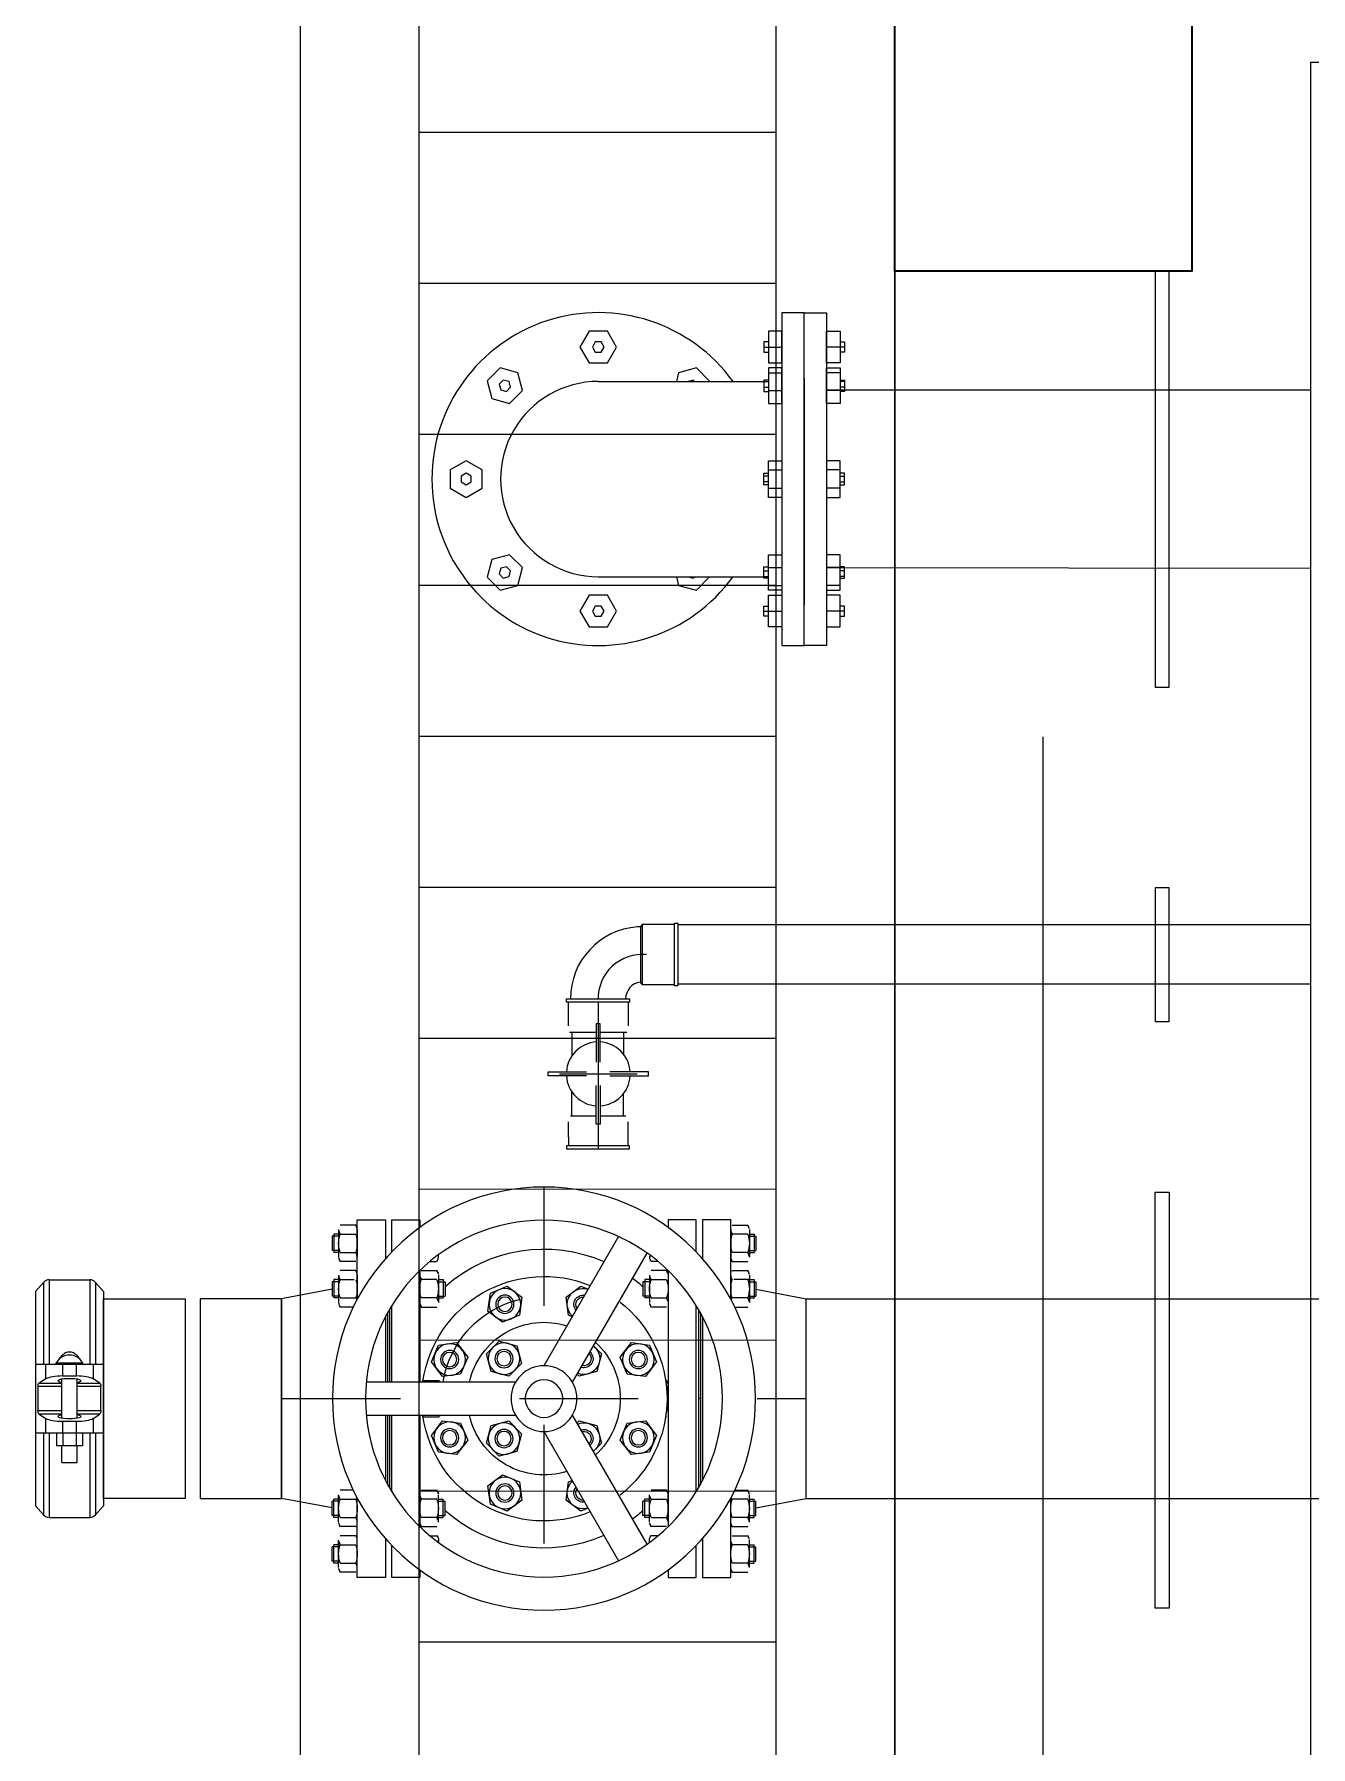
# Model space of a CAD drawing. Extents: x 226317 to 226469, y 8188101 to 8188260.
# Drawn here: x 226395.003 to 226396.077, y 8188234.968 to 8188236.409 of the extents above; entities that cross this region are included whole.
import ezdxf

# ---------------------------------------------------------------- set-up
doc = ezdxf.new("R2010")
doc.units = 0
doc.header["$LTSCALE"] = 15
for name, pattern in [('CENTER', [2, 1.25, -0.25, 0.25, -0.25]), ('HIDDEN', [0.375, 0.25, -0.125]), ('HIDDEN2', [0.1875, 0.125, -0.0625]), ('PHANTOM', [2.5, 1.25, -0.25, 0.25, -0.25, 0.25, -0.25]), ('PHANTOM2', [1.25, 0.625, -0.125, 0.125, -0.125, 0.125, -0.125])]:
    doc.linetypes.add(name, pattern=pattern)
doc.layers.get('0').update_dxf_attribs({"color": 250})
for name, color, linetype in [('00-GTI-Acoples', 250, 'Continuous'), ('A-EJES', 250, 'PHANTOM'), ('A-PROYECCIONES', 250, 'HIDDEN2'), ('A-SANITARIOS', 250, 'Continuous'), ('DESAGUE', 250, 'Continuous')]:
    doc.layers.add(name, color=color, linetype=linetype)
doc.layers.add('A-ESTRUCTURA-PLACAS', color=252, linetype='Continuous', lineweight=35)
doc.layers.add('A-MUROS', color=252, linetype='Continuous', lineweight=30)

# ---------------------------------------------------------------- blocks, each defined once
blk = doc.blocks.new('EJES 1P')
at = {"layer": 'A-EJES', "linetype": 'PHANTOM2'}
blk.add_lwpolyline([(48.7843, -18.1511), (48.7843, -12.2918)], dxfattribs=at)
blk = doc.blocks.new('GATE VALVE 6 PLANTA')
at = {"layer": 'A-SANITARIOS', "linetype": 'CENTER'}
for p, q in [((0, -178), (0, 178)), ((-220.7, 0), (220.7, 0))]:
    blk.add_line(p, q, dxfattribs=at)
at = {"layer": 'A-SANITARIOS'}
for p, q in [((-158.4, 146), (-171.5, 146)), ((-133.4, 150.4), (-157.1, 150.4)), ((-157.1, 150.4), (-157.1, 83.7)), ((-133.4, 117.8), (-133.4, 150.4)), ((133.4, 117.8), (133.4, 150.4)), ((133.4, 150.4), (157.1, 150.4)), ((157.1, 150.4), (157.1, 83.7)), ((158.4, 146), (171.5, 146)), ((-172.8, 136.7), (-178.3, 136.7)), ((-178.3, 136.7), (-178.3, 124.6)), ((-172.8, 138.3), (-176.7, 138.3)), ((-176.7, 138.3), (-176.7, 123)), ((-172.8, 142.2), (-172.8, 119.1)), ((-171.5, 138.3), (-158.4, 138.3)), ((-157.1, 142.2), (-157.1, 119.1)), ((157.1, 142.2), (157.1, 119.1)), ((171.5, 138.3), (158.4, 138.3)), ((172.8, 142.2), (172.8, 119.1)), ((172.8, 138.3), (176.7, 138.3)), ((172.8, 136.7), (178.3, 136.7)), ((176.7, 138.3), (176.7, 123)), ((178.3, 136.7), (178.3, 124.6)), ((-172.8, 124.6), (-178.3, 124.6)), ((-172.8, 123), (-176.7, 123)), ((-171.5, 123), (-158.4, 123)), ((-158.4, 115.3), (-171.5, 115.3)), ((-96.2, 115.3), (-90.1, 115.3)), ((-88.8, 121.1), (-88.8, 119.1)), ((88.8, 121.1), (88.8, 119.1)), ((96.2, 115.3), (90.1, 115.3)), ((171.5, 123), (158.4, 123)), ((158.4, 115.3), (171.5, 115.3)), ((172.8, 124.6), (178.3, 124.6)), ((172.8, 123), (176.7, 123)), ((-172.8, 103.9), (-172.8, 80.9)), ((-158.4, 107.7), (-171.5, 107.7)), ((-157.1, 103.9), (-157.1, 83.7)), ((-104.5, 103.9), (-104.5, 80.9)), ((-103.2, 107.7), (-90.1, 107.7)), ((-88.8, 103.9), (-88.8, 80.9)), ((88.8, 103.9), (88.8, 80.9)), ((103.2, 107.7), (90.1, 107.7)), ((104.5, 103.9), (104.5, 80.9)), ((157.1, 103.9), (157.1, 83.7)), ((158.4, 107.7), (171.5, 107.7)), ((172.8, 103.9), (172.8, 80.9)), ((-178.3, 92), (-220.7, 84)), ((-172.8, 98.4), (-178.3, 98.4)), ((-178.3, 98.4), (-178.3, 86.3)), ((-172.8, 100.1), (-176.7, 100.1)), ((-176.7, 100.1), (-176.7, 84.7)), ((-171.5, 100.1), (-158.4, 100.1)), ((-90.1, 100.1), (-103.2, 100.1)), ((-88.8, 100.1), (-84.9, 100.1)), ((-88.8, 98.4), (-83.2, 98.4)), ((-84.9, 100.1), (-84.9, 84.7)), ((-83.2, 98.4), (-83.2, 86.3)), ((88.8, 98.4), (83.2, 98.4)), ((83.2, 98.4), (83.2, 86.3)), ((88.8, 100.1), (84.9, 100.1)), ((84.9, 100.1), (84.9, 84.7)), ((90.1, 100.1), (103.2, 100.1)), ((171.5, 100.1), (158.4, 100.1)), ((172.8, 100.1), (176.7, 100.1)), ((172.8, 98.4), (178.3, 98.4)), ((176.7, 100.1), (176.7, 84.7)), ((178.3, 98.4), (178.3, 86.3)), ((178.3, 92), (220.7, 84)), ((-220.7, 84), (-220.7, -84)), ((-172.8, 86.3), (-178.3, 86.3)), ((-172.8, 84.7), (-176.7, 84.7)), ((-171.5, 84.7), (-158.4, 84.7)), ((-160.7, 77), (-171.5, 77)), ((-90.1, 84.7), (-103.2, 84.7)), ((-103.2, 77), (-90.1, 77)), ((-88.8, 86.3), (-83.2, 86.3)), ((-88.8, 84.7), (-84.9, 84.7)), ((88.8, 86.3), (83.2, 86.3)), ((88.8, 84.7), (84.9, 84.7)), ((90.1, 84.7), (103.2, 84.7)), ((103.2, 77), (90.1, 77)), ((171.5, 84.7), (158.4, 84.7)), ((160.5, 77), (171.5, 77)), ((172.8, 86.3), (178.3, 86.3)), ((172.8, 84.7), (176.7, 84.7)), ((220.7, 84), (220.7, -84)), ((-133.4, 13.9), (-133.4, 68.9)), ((133.4, -68.9), (133.4, 68.9)), ((-101.4, 15.3), (-88.3, 15.3)), ((103.2, 15.3), (102.4, 15.3)), ((104.5, 11.5), (104.5, -11.5)), ((-133.4, -68.9), (-133.4, -13.9)), ((-101.4, -15.3), (-88.3, -15.3)), ((103.2, -15.3), (102.4, -15.3)), ((-178.3, -92), (-220.7, -84)), ((-172.8, -86.3), (-178.3, -86.3)), ((-178.3, -98.4), (-178.3, -86.3)), ((-172.8, -84.7), (-176.7, -84.7)), ((-176.7, -100.1), (-176.7, -84.7)), ((-172.8, -103.9), (-172.8, -80.9)), ((-160.5, -77), (-171.5, -77)), ((-171.5, -84.7), (-158.4, -84.7)), ((-157.1, -83.7), (-157.1, -150.4)), ((-157.1, -103.9), (-157.1, -83.7)), ((-104.5, -103.9), (-104.5, -80.9)), ((-103.2, -77), (-90.1, -77)), ((-90.1, -84.7), (-103.2, -84.7)), ((-88.8, -103.9), (-88.8, -80.9)), ((-88.8, -84.7), (-84.9, -84.7)), ((-88.8, -86.3), (-83.2, -86.3)), ((-84.9, -100.1), (-84.9, -84.7)), ((-83.2, -98.4), (-83.2, -86.3)), ((88.8, -86.3), (83.2, -86.3)), ((83.2, -98.4), (83.2, -86.3)), ((88.8, -84.7), (84.9, -84.7)), ((84.9, -100.1), (84.9, -84.7)), ((88.8, -103.9), (88.8, -80.9)), ((103.2, -77), (90.1, -77)), ((90.1, -84.7), (103.2, -84.7)), ((104.5, -103.9), (104.5, -80.9)), ((157.1, -83.7), (157.1, -150.4)), ((157.1, -103.9), (157.1, -83.7)), ((171.5, -84.7), (158.4, -84.7)), ((160.5, -77), (171.5, -77)), ((172.8, -103.9), (172.8, -80.9)), ((172.8, -84.7), (176.7, -84.7)), ((172.8, -86.3), (178.3, -86.3)), ((176.7, -100.1), (176.7, -84.7)), ((178.3, -92), (220.7, -84)), ((178.3, -98.4), (178.3, -86.3)), ((-172.8, -98.4), (-178.3, -98.4)), ((-172.8, -100.1), (-176.7, -100.1)), ((-172.7, -100.1), (-159.6, -100.1)), ((-90.1, -100.1), (-103.2, -100.1)), ((-88.8, -98.4), (-83.2, -98.4)), ((-88.8, -100.1), (-84.9, -100.1)), ((88.8, -98.4), (83.2, -98.4)), ((88.8, -100.1), (84.9, -100.1)), ((90.1, -100.1), (103.2, -100.1)), ((172.7, -100.1), (159.6, -100.1)), ((172.8, -98.4), (178.3, -98.4)), ((172.8, -100.1), (176.7, -100.1)), ((-158.4, -107.7), (-171.5, -107.7)), ((-157.1, -107.9), (-158.3, -107.6)), ((-103.2, -107.7), (-90.1, -107.7)), ((103.2, -107.7), (90.1, -107.7)), ((157.1, -107.9), (158.3, -107.6)), ((158.4, -107.7), (171.5, -107.7)), ((-172.8, -124.6), (-178.3, -124.6)), ((-178.3, -136.7), (-178.3, -124.6)), ((-172.8, -123), (-176.7, -123)), ((-176.7, -138.3), (-176.7, -123)), ((-172.8, -142.2), (-172.8, -119.1)), ((-158.4, -115.3), (-171.5, -115.3)), ((-171.5, -123), (-158.4, -123)), ((-157.1, -142.2), (-157.1, -119.1)), ((-133.4, -150.4), (-133.4, -117.8)), ((-96.2, -115.3), (-90.3, -115.3)), ((-89, -120.9), (-89, -119.1)), ((89, -120.9), (89, -119.1)), ((96.2, -115.3), (90.3, -115.3)), ((133.4, -150.4), (133.4, -117.8)), ((157.1, -142.2), (157.1, -119.1)), ((158.4, -115.3), (171.5, -115.3)), ((171.5, -123), (158.4, -123)), ((172.8, -142.2), (172.8, -119.1)), ((172.8, -123), (176.7, -123)), ((172.8, -124.6), (178.3, -124.6)), ((176.7, -138.3), (176.7, -123)), ((178.3, -136.7), (178.3, -124.6)), ((-172.8, -136.7), (-178.3, -136.7)), ((-172.8, -138.3), (-176.7, -138.3)), ((-171.5, -138.3), (-158.4, -138.3)), ((171.5, -138.3), (158.4, -138.3)), ((172.8, -136.7), (178.3, -136.7)), ((172.8, -138.3), (176.7, -138.3)), ((-158.4, -146), (-171.5, -146)), ((-157.1, -150.4), (-133.4, -150.4)), ((-128.1, -150.4), (-104.5, -150.4)), ((128.1, -150.4), (104.5, -150.4)), ((157.1, -150.4), (133.4, -150.4)), ((158.4, -146), (171.5, -146))]:
    blk.add_line(p, q, dxfattribs=at)
at = {"layer": 'A-SANITARIOS', "linetype": 'Continuous'}
for p, q in [((-131.7, 0), (-129.9, 0)), ((131.7, 0), (129.9, 0))]:
    blk.add_line(p, q, dxfattribs=at)
at = {"layer": 'A-SANITARIOS'}
for points in [[(-104.5, 144.1), (-104.5, 150.4), (-128.1, 150.4), (-128.1, 123.5)], [(104.5, 144.1), (104.5, 150.4), (128.1, 150.4), (128.1, 123.5)], [(-0.1, 27.7), (62.7, 136.4)], [(86.8, 122.5), (24, 13.8)], [(-158.3, 107.6), (-157.1, 107.9)], [(-104.5, 13.9), (-104.5, 107.8)], [(104.5, -107.8), (104.5, 107.8)], [(-131.7, 13.9), (-131.7, 72.2)], [(-129.9, 13.9), (-129.9, 75.3)], [(-128.1, 78.3), (-128.1, 13.9)], [(128.1, 78.3), (128.1, -78.3)], [(129.9, -75.3), (129.9, 75.3)], [(131.7, -72.2), (131.7, 72.2)], [(-149.5, 13.9), (-23.9, 13.9)], [(-23.9, -13.9), (-149.5, -13.9)], [(-131.7, -72.2), (-131.7, -13.9)], [(-129.9, -75.3), (-129.9, -13.9)], [(-128.1, -13.9), (-128.1, -78.3)], [(-104.5, -107.8), (-104.5, -13.9)], [(24, -13.8), (86.8, -122.5)], [(62.7, -136.4), (-0.1, -27.7)], [(-128.1, -123.5), (-128.1, -150.4)], [(128.1, -123.5), (128.1, -150.4)], [(-104.5, -150.4), (-104.5, -144.1)], [(104.5, -150.4), (104.5, -144.1)]]:
    blk.add_lwpolyline(points, dxfattribs=at)
at = {"layer": 'A-SANITARIOS', "linetype": 'Continuous'}
for points in [[(-18.7, 85.3), (-30.9, 94.6), (-45.1, 88.8), (-47.1, 73.5), (-34.9, 64.2), (-20.7, 70.1)], [(-73.5, 47.1), (-88.8, 45.1), (-94.6, 30.9), (-85.3, 18.7), (-70.1, 20.7), (-64.2, 34.9)], [(-22.7, 44.4), (-37.6, 48.4), (-48.4, 37.6), (-44.4, 22.7), (-29.6, 18.8), (-18.8, 29.6)], [(85.3, 18.7), (94.6, 30.9), (88.8, 45.1), (73.5, 47.1), (64.2, 34.9), (70.1, 20.7)], [(-85.3, -18.7), (-94.6, -30.9), (-88.8, -45.1), (-73.5, -47.1), (-64.2, -34.9), (-70.1, -20.7)], [(-44.4, -22.7), (-48.4, -37.6), (-37.6, -48.4), (-22.7, -44.4), (-18.8, -29.6), (-29.6, -18.8)], [(73.5, -47.1), (88.8, -45.1), (94.6, -30.9), (85.3, -18.7), (70.1, -20.7), (64.2, -34.9)], [(-47.1, -73.5), (-45.1, -88.8), (-30.9, -94.6), (-18.7, -85.3), (-20.7, -70.1), (-34.9, -64.2)]]:
    blk.add_lwpolyline(points, close=True, dxfattribs=at)
for points in [[(37.1, 92.1), (30.9, 94.6), (18.7, 85.3), (20.7, 70.1), (23.7, 68.9)], [(27.9, 20.5), (29.6, 18.8), (44.4, 22.7), (48.4, 37.6), (41.7, 44.3)], [(41.7, -44.3), (48.4, -37.6), (44.4, -22.7), (29.6, -18.8), (27.9, -20.5)], [(23.7, -68.9), (20.7, -70.1), (18.7, -85.3), (30.9, -94.6), (37.1, -92.1)]]:
    blk.add_lwpolyline(points, dxfattribs=at)
for centre, radius in [((0, 0), 178), ((0, 0), 150.1), ((-32.9, 79.4), 13.3), ((-32.9, 79.4), 7.67), ((-32.9, 79.4), 6.04), ((-79.4, 32.9), 13.3), ((-33.6, 33.6), 13.3), ((79.4, 32.9), 13.3), ((-79.4, 32.9), 7.67), ((-79.4, 32.9), 6.04), ((-33.6, 33.6), 7.67), ((-33.6, 33.6), 6.04), ((79.4, 32.9), 7.67), ((79.4, 32.9), 6.04), ((0, 0), 27.7), ((0, 0), 15.8), ((-79.4, -32.9), 13.3), ((-79.4, -32.9), 7.67), ((-79.4, -32.9), 6.04), ((-33.6, -33.6), 13.3), ((-33.6, -33.6), 7.67), ((-33.6, -33.6), 6.04), ((79.4, -32.9), 13.3), ((79.4, -32.9), 7.67), ((79.4, -32.9), 6.04), ((-32.9, -79.4), 13.3), ((-32.9, -79.4), 7.67), ((-32.9, -79.4), 6.04)]:
    blk.add_circle(centre, radius, dxfattribs=at)
at = {"layer": 'A-SANITARIOS'}
for centre, radius, start, end in [((-166.5, 142.2), 6.25, 142.1211, 217.8789), ((-163.3, 142.2), 6.25, 322.1211, 37.8789), ((163.3, 142.2), 6.25, 142.1211, 217.8789), ((166.5, 142.2), 6.25, 322.1211, 37.8789), ((-149.8, 130.7), 23, 160.5288, 199.4712), ((-180.1, 130.7), 23, 340.5288, 19.4712), ((180.1, 130.7), 23, 160.5288, 199.4712), ((149.8, 130.7), 23, 340.5288, 19.4712), ((-166.5, 119.1), 6.25, 142.1211, 217.8789), ((-163.3, 119.1), 6.25, 322.1211, 37.8789), ((-95, 119.1), 6.25, 322.1211, 16.4794), ((95, 119.1), 6.25, 163.5206, 217.8789), ((163.3, 119.1), 6.25, 142.1211, 217.8789), ((166.5, 119.1), 6.25, 322.1211, 37.8789), ((-166.5, 103.9), 6.25, 142.1211, 217.8789), ((-163.3, 103.9), 6.25, 322.1211, 37.8789), ((-98.2, 103.9), 6.25, 142.1211, 217.8789), ((-95, 103.9), 6.25, 322.1211, 37.8789), ((95, 103.9), 6.25, 142.1211, 217.8789), ((98.2, 103.9), 6.25, 322.1211, 37.8789), ((163.3, 103.9), 6.25, 142.1211, 217.8789), ((166.5, 103.9), 6.25, 322.1211, 37.8789), ((-149.8, 92.4), 23, 160.5288, 199.4712), ((-180.1, 92.4), 23, 340.5288, 19.4712), ((-81.5, 92.4), 23, 160.5288, 199.4712), ((-111.8, 92.4), 23, 340.5288, 19.4712), ((111.8, 92.4), 23, 160.5288, 199.4712), ((81.5, 92.4), 23, 340.5288, 19.4712), ((180.1, 92.4), 23, 160.5288, 199.4712), ((149.8, 92.4), 23, 340.5288, 19.4712), ((-166.5, 80.9), 6.25, 142.1211, 217.8789), ((-163.3, 80.9), 6.25, 20.0188, 37.8789), ((-98.2, 80.9), 6.25, 142.1211, 217.8789), ((-95, 80.9), 6.25, 322.1211, 37.8789), ((95, 80.9), 6.25, 142.1211, 217.8789), ((98.2, 80.9), 6.25, 322.1211, 37.8789), ((163.3, 80.9), 6.25, 142.1211, 159.9812), ((166.5, 80.9), 6.25, 322.1211, 37.8789), ((-96.5, 11.5), 6.25, 142.1211, 157.2418), ((-93.3, 11.5), 6.25, 22.7582, 37.8789), ((98.2, 11.5), 6.25, 322.1211, 37.8789), ((81.5, 0), 23, 340.5288, 19.4712), ((-96.5, -11.5), 6.25, 202.7582, 217.8789), ((-93.3, -11.5), 6.25, 322.1211, 337.2418), ((98.2, -11.5), 6.25, 322.1211, 37.8789), ((-166.5, -80.9), 6.25, 142.1211, 217.8789), ((-149.8, -92.4), 23, 160.5288, 199.4712), ((-163.3, -80.9), 6.25, 322.1211, 339.9812), ((-180.1, -92.4), 23, 340.5288, 19.4712), ((-98.2, -80.9), 6.25, 142.1211, 217.8789), ((-81.5, -92.4), 23, 160.5288, 199.4712), ((-95, -80.9), 6.25, 322.1211, 37.8789), ((-111.8, -92.4), 23, 340.5288, 19.4712), ((95, -80.9), 6.25, 142.1211, 217.8789), ((111.8, -92.4), 23, 160.5288, 199.4712), ((98.2, -80.9), 6.25, 322.1211, 37.8789), ((81.5, -92.4), 23, 340.5288, 19.4712), ((180.1, -92.4), 23, 160.5288, 199.4712), ((163.3, -80.9), 6.25, 200.0188, 217.8789), ((166.5, -80.9), 6.25, 322.1211, 37.8789), ((149.8, -92.4), 23, 340.5288, 19.4712), ((-166.5, -103.9), 6.25, 142.1211, 217.8789), ((-163.3, -103.9), 6.25, 322.1211, 37.8789), ((-98.2, -103.9), 6.25, 142.1211, 217.8789), ((-95, -103.9), 6.25, 322.1211, 37.8789), ((95, -103.9), 6.25, 142.1211, 217.8789), ((98.2, -103.9), 6.25, 322.1211, 37.8789), ((163.3, -103.9), 6.25, 142.1211, 217.8789), ((166.5, -103.9), 6.25, 322.1211, 37.8789), ((-166.5, -119.1), 6.25, 142.1211, 217.8789), ((-149.8, -130.7), 23, 160.5288, 199.4712), ((-163.3, -119.1), 6.25, 322.1211, 37.8789), ((-180.1, -130.7), 23, 340.5288, 19.4712), ((-95.3, -119.1), 6.25, 344.9642, 37.8789), ((95.3, -119.1), 6.25, 142.1211, 195.0358), ((163.3, -119.1), 6.25, 142.1211, 217.8789), ((180.1, -130.7), 23, 160.5288, 199.4712), ((166.5, -119.1), 6.25, 322.1211, 37.8789), ((149.8, -130.7), 23, 340.5288, 19.4712), ((-166.5, -142.2), 6.25, 142.1211, 217.8789), ((-163.3, -142.2), 6.25, 322.1211, 37.8789), ((163.3, -142.2), 6.25, 142.1211, 217.8789), ((166.5, -142.2), 6.25, 322.1211, 37.8789)]:
    blk.add_arc(centre, radius, start, end, dxfattribs=at)
at = {"layer": 'A-SANITARIOS', "linetype": 'Continuous'}
for centre, radius, start, end in [((0, 0), 125.8, 66.3566, 131.4219), ((0, 0), 102.9, 67.7807, 171.7522), ((0, 0), 125.8, 48.5781, 53.6434), ((32.9, 79.4), 13.3, 71.7517, 228.2483), ((32.9, 79.4), 7.67, 80.6567, 219.3433), ((32.9, 79.4), 6.04, 86.6452, 213.3548), ((0, 0), 103.5, 308.2383, 51.7617), ((0, 0), 64.2, 72.5334, 167.4666), ((33.6, 33.6), 13.3, 247.0629, 52.9371), ((0, 0), 64.2, 312.5334, 47.4666), ((33.6, 33.6), 7.67, 252.2965, 47.7035), ((33.6, 33.6), 6.04, 255.7086, 44.2914), ((0, 0), 64.2, 192.5334, 287.4666), ((0, 0.1), 102.9, 188.2249, 292.2044), ((33.6, -33.6), 13.3, 307.0629, 112.9371), ((33.6, -33.6), 7.67, 312.2965, 107.7035), ((33.6, -33.6), 6.04, 315.7086, 104.2914), ((32.9, -79.4), 13.3, 131.7517, 288.2483), ((32.9, -79.4), 7.67, 140.6567, 279.3433), ((32.9, -79.4), 6.04, 146.6452, 273.3548), ((0, 0), 125.8, 228.5781, 293.6434), ((0, 0), 125.8, 306.3566, 311.4219)]:
    blk.add_arc(centre, radius, start, end, dxfattribs=at)
at = {"layer": 'A-SANITARIOS', "linetype": 'CENTER', "ltscale": 3}
blk.add_arc((0, 0), 86, 189.3239, 290.6761, dxfattribs=at)
blk = doc.blocks.new('A$C6654a9ea')
at = {"layer": '00-GTI-Acoples', "linetype": 'Continuous', "lineweight": 0, "extrusion": (-7.50251e-16, -1, 2.22045e-16)}
for p, q in [((-28.6, 90.2), (-21.8, 97.8)), ((-28.6, 28.7), (-28.6, 90.2)), ((-17.1, 28.7), (-17.1, 99.9)), ((-17.1, 99.9), (17.1, 99.9)), ((17.1, 28.7), (17.1, 99.9)), ((28.6, 90.2), (21.8, 97.8)), ((28.6, 28.7), (28.6, 90.2)), ((-28.6, 28.7), (-19.8, 28.7)), ((-28.6, -28.7), (-28.6, 28.7)), ((-25.5, 13), (-19.8, 16.6)), ((-19.8, 28.7), (-19.8, 16.6)), ((-19.8, 28.7), (-5.8, 28.7)), ((-5.8, 19), (-5.8, 28.7)), ((-5.8, 28.7), (5.8, 28.7)), ((-5.8, 19), (5.8, 19)), ((2.3, 16.9), (-2.3, 16.9)), ((5.8, 28.7), (5.8, 19)), ((5.8, 28.7), (19.8, 28.7)), ((19.8, 16.6), (19.8, 28.7)), ((19.8, 28.7), (28.6, 28.7)), ((19.8, 16.6), (25.5, 13)), ((28.6, -28.7), (28.6, 28.7)), ((-26.5, -10.1), (-26.5, 10.1)), ((26.5, 10.1), (26.5, -10.1)), ((-19.8, -16.6), (-25.5, -13)), ((25.5, -13), (19.8, -16.6)), ((-19.8, -28.7), (-28.6, -28.7)), ((-28.6, -90.2), (-28.6, -28.7)), ((-19.8, -16.6), (-19.8, -28.7)), ((-5.8, -28.7), (-19.8, -28.7)), ((-17.1, -99.9), (-17.1, -28.7)), ((5.8, -19), (-5.8, -19)), ((-5.8, -28.7), (-5.8, -19)), ((5.8, -28.7), (-5.8, -28.7)), ((-2.3, -16.9), (2.3, -16.9)), ((5.8, -19), (5.8, -28.7)), ((19.8, -28.7), (5.8, -28.7)), ((17.1, -99.9), (17.1, -28.7)), ((19.8, -28.7), (19.8, -16.6)), ((28.6, -28.7), (19.8, -28.7)), ((28.6, -90.2), (28.6, -28.7)), ((-28.6, -90.2), (-21.8, -97.8)), ((-17.1, -99.9), (17.1, -99.9)), ((28.6, -90.2), (21.8, -97.8))]:
    blk.add_line(p, q, dxfattribs=at)
at = {"layer": '00-GTI-Acoples', "extrusion": (-7.50251e-16, -1, 2.22045e-16)}
for p, q in [((-21.8, 28.7), (-21.8, 97.8)), ((21.8, 28.7), (21.8, 97.8)), ((-6.3, 53.8), (6.4, 53.8)), ((-6.3, 53.8), (-6.3, 39.8)), ((6.4, 53.8), (6.4, 39.8)), ((-11, 28.7), (-11, 39.8)), ((-5.5, 39.8), (-11, 39.8)), ((-5.5, 28.7), (-5.5, 39.8)), ((5.5, 39.8), (-5.5, 39.8)), ((5.5, 28.7), (5.5, 39.8)), ((11, 39.8), (5.5, 39.8)), ((11, 28.7), (11, 39.8)), ((-6.3, 16.6), (-6.3, -16.6)), ((6.4, 16.6), (6.4, -16.6)), ((-26.5, 10.1), (-6.3, 10.1)), ((-6.3, 13), (-25.5, 13)), ((25.5, 13), (6.4, 13)), ((6.4, 10.1), (26.5, 10.1)), ((-6.3, -10.1), (-26.5, -10.1)), ((-25.5, -13), (-6.3, -13)), ((26.5, -10.1), (6.4, -10.1)), ((6.4, -13), (25.5, -13)), ((-21.8, -97.8), (-21.8, -28.7)), ((-11.1, -28.7), (-11.1, -30.2)), ((11.1, -28.7), (11.1, -30.2)), ((21.8, -97.8), (21.8, -28.7)), ((-11.1, -30.2), (11.1, -30.2))]:
    blk.add_line(p, q, dxfattribs=at)
at = {"layer": '00-GTI-Acoples', "linetype": 'Continuous', "lineweight": 0, "extrusion": (-1.66589e-31, -2.22045e-16, -1)}
for centre, start, end in [((17.1, 93.6), 41.4483, 90), ((-17.1, 93.6), 90, 138.5517), ((17.1, -93.6), 270, 318.5517), ((-17.1, -93.6), 221.4483, 270)]:
    blk.add_arc(centre, 6.35, start, end, dxfattribs=at)
at = {"layer": '00-GTI-Acoples', "extrusion": (-1.66589e-31, -2.22045e-16, -1)}
blk.add_arc((0, -23.8), 12.8, 210.1161, 329.8839, dxfattribs=at)
at = {"layer": '00-GTI-Acoples', "linetype": 'Continuous', "lineweight": 0, "extrusion": (-1.66589e-31, -2.22045e-16, -1)}
for centre, major_axis, start_param, end_param in [((-5.8, 15), (15.2, 0), -2.737733, -1.570796), ((5.8, 15), (15.2, 0), -1.570796, -0.40386), ((-5.8, -15), (-15.2, 0), -1.570796, -0.40386), ((5.8, -15), (-15.2, 0), -2.737733, -1.570796)]:
    blk.add_ellipse(centre, major_axis=major_axis, ratio=0.267949, start_param=start_param, end_param=end_param, dxfattribs=at)
at = {"layer": '00-GTI-Acoples', "linetype": 'Continuous', "lineweight": 0}
for centre, major_axis, ratio, start_param, end_param in [((-2.3, 15), (-7.3, 0), 0.267949, -1.570796, 0.991033), ((2.3, 15), (7.3, 0), 0.267949, -0.991033, 1.570796), ((-25.2, 10.1), (0, -3.05), 0.42735, -2.879793, -1.570796), ((25.2, 10.1), (0, 3.05), 0.42735, -1.570796, -0.261799), ((-25.2, -10.1), (0, -3.05), 0.42735, -1.570796, -0.261799), ((-2.3, -15), (7.3, 0), 0.267949, -4.132625, -1.570796), ((2.3, -15), (-7.3, 0), 0.267949, -4.712389, -2.15056), ((25.2, -10.1), (0, 3.05), 0.42735, -2.879793, -1.570796)]:
    blk.add_ellipse(centre, major_axis=major_axis, ratio=ratio, start_param=start_param, end_param=end_param, dxfattribs=at)
at = {"layer": '00-GTI-Acoples'}
blk.add_open_spline([(8.9, -33.1), (8.1, -34.3), (7.2, -35.5), (5.4, -37.2), (4.4, -37.9), (2.3, -38.9), (1.1, -39.2), (-1.1, -39.2), (-2.3, -38.9), (-4.4, -37.9), (-5.4, -37.2), (-7.2, -35.5), (-8.1, -34.3), (-8.9, -33.1)], degree=3, knots=[1.492026, 1.492026, 1.492026, 1.492026, 1.940999, 1.940999, 2.277967, 2.277967, 2.614935, 2.614935, 2.951903, 2.951903, 3.288872, 3.288872, 3.737845, 3.737845, 3.737845, 3.737845], dxfattribs=at)
blk = doc.blocks.new('BOMBAS-28.02.2025')
at = {"layer": 'DESAGUE'}
h = blk.add_hatch(dxfattribs=at)
h.set_pattern_fill('ANSI31', color=256, scale=0.04, angle=135)
h.set_pattern_definition([(180, (-2995.80736, -962.81477), (-4e-17, -0.127), [])])
h.paths.add_polyline_path([(6.11, -3.95), (5.81, -3.95), (5.81, -8.75), (6.11, -8.75)])
at = {"layer": 'A-SANITARIOS', "linetype": 'Continuous'}
for p, q in [((6.1, -6.7639, 0), (6.1151, -6.7639, 0)), ((6.1339, -6.7899, 0), (6.1339, -6.7691, 0)), ((6.1339, -6.7899, 0), (6.1339, -6.7691, 0)), ((6.1678, -6.7639, 0), (6.1526, -6.7639, 0)), ((6.1038, -6.7855, 0), (6.1151, -6.7855, 0)), ((6.164, -6.7855, 0), (6.1526, -6.7855, 0)), ((5.9606, -6.7928, 0), (6.1, -6.7928, 0)), ((6.1, -6.7929, 0), (6.1038, -6.7929, 0)), ((6.1, -6.7977, 0), (6.1038, -6.7977, 0)), ((6.1339, -6.79, 0), (6.1339, -6.96, 0)), ((6.1339, -6.79, 0), (6.1339, -6.8692, 0)), ((6.1339, -6.79, 0), (6.1339, -6.96, 0)), ((6.1339, -6.79, 0), (6.1339, -6.8692, 0)), ((6.1678, -6.7929, 0), (6.164, -6.7929, 0)), ((6.1678, -6.7977, 0), (6.164, -6.7977, 0)), ((6.1038, -6.8004, 0), (6.1151, -6.8004, 0)), ((6.164, -6.8004, 0), (6.1526, -6.8004, 0)), ((6.1038, -6.8673, 0), (6.1151, -6.8673, 0)), ((6.164, -6.8673, 0), (6.1526, -6.8673, 0)), ((6.1038, -6.8725, 0), (6.1, -6.8725, 0)), ((6.1038, -6.8774, 0), (6.1, -6.8774, 0)), ((6.1038, -6.8827, 0), (6.1151, -6.8827, 0)), ((6.1339, -6.8806, 0), (6.1339, -6.9599, 0)), ((6.1339, -6.8806, 0), (6.1339, -6.9599, 0)), ((6.164, -6.8827, 0), (6.1526, -6.8827, 0)), ((6.164, -6.8725, 0), (6.1678, -6.8725, 0)), ((6.164, -6.8774, 0), (6.1678, -6.8774, 0)), ((5.9606, -6.9571, 0), (6.1, -6.9571, 0)), ((6.1, -6.9522, 0), (6.1038, -6.9522, 0)), ((6.1, -6.957, 0), (6.1038, -6.957, 0)), ((6.1038, -6.9495, 0), (6.1151, -6.9495, 0)), ((6.164, -6.9495, 0), (6.1526, -6.9495, 0)), ((6.1678, -6.9522, 0), (6.164, -6.9522, 0)), ((6.1678, -6.957, 0), (6.164, -6.957, 0)), ((6.1038, -6.9644, 0), (6.1151, -6.9644, 0)), ((6.1339, -6.96, 0), (6.1339, -6.9808, 0)), ((6.1339, -6.96, 0), (6.1339, -6.9808, 0)), ((6.164, -6.9644, 0), (6.1526, -6.9644, 0)), ((6.1, -6.9861, 0), (6.1151, -6.9861, 0)), ((6.1678, -6.9861, 0), (6.1526, -6.9861, 0))]:
    blk.add_line(p, q, dxfattribs=at)
at = {"layer": 'A-SANITARIOS'}
for p, q in [((6.1526, -6.8, 0), (6.56, -6.8, 0)), ((6.1526, -6.9493, 0), (6.56, -6.95, 0)), ((5.996, -7.2517, 0), (5.9934, -7.2517, 0)), ((5.9975, -7.2497, 0), (5.996, -7.2517, 0)), ((5.996, -7.2517, 0), (5.996, -7.2982, 0)), ((6.56, -7.25), (6.0274, -7.25, 0)), ((5.9975, -7.3002, 0), (5.996, -7.2981, 0)), ((6.56, -7.3), (6.0274, -7.3, 0)), ((5.9606, -7.315, 0), (5.9604, -7.4385, 0)), ((5.9382, -7.3406, 0), (5.9382, -7.3606, 0)), ((5.9817, -7.3407, 0), (5.9817, -7.3588, 0)), ((5.9279, -7.3754, 0), (5.9932, -7.3754, 0)), ((5.9381, -7.3902, 0), (5.9381, -7.4106, 0)), ((5.9816, -7.3921, 0), (5.9816, -7.4106, 0)), ((5.9355, -7.4285, 0), (5.9355, -7.4158, 0)), ((5.9855, -7.4158, 0), (5.9855, -7.4285, 0)), ((5.9355, -7.4285, 0), (5.9355, -7.4359, 0)), ((5.9855, -7.4285, 0), (5.9855, -7.4359, 0)), ((5.9855, -7.4359, 0), (5.9355, -7.4359, 0))]:
    blk.add_line(p, q, dxfattribs=at)
for points in [[(6.429, -7.05), (6.441, -7.05), (6.441, -6.7), (6.429, -6.7)], [(6.4406, -7.2186), (6.4406, -7.3316), (6.4293, -7.3316), (6.4293, -7.2186)], [(6.429, -7.475), (6.441, -7.475), (6.441, -7.825), (6.429, -7.825)]]:
    blk.add_lwpolyline(points, close=True, dxfattribs=at)
at = {"layer": 'A-SANITARIOS', "linetype": 'Continuous', "elevation": 0}
for points in [[(6.1339, -7.015), (6.1339, -6.735), (6.1151, -6.735), (6.1151, -7.015)], [(6.1339, -7.015), (6.1339, -6.735), (6.1526, -6.735), (6.1526, -7.015)], [(5.9529, -6.7505), (5.9452, -6.7639), (5.9529, -6.7772), (5.9683, -6.7772), (5.976, -6.7639), (5.9683, -6.7505)], [(6.1038, -6.7772), (6.1151, -6.7772), (6.1151, -6.7505), (6.1038, -6.7505)], [(6.164, -6.7772), (6.1526, -6.7772), (6.1526, -6.7505), (6.164, -6.7505)], [(5.9581, -6.7596), (5.9556, -6.7639), (5.9581, -6.7681), (5.963, -6.7681), (5.9655, -6.7639), (5.963, -6.7596)], [(5.8671, -6.7924), (5.8711, -6.8073), (5.886, -6.8113), (5.8969, -6.8004), (5.8929, -6.7855), (5.878, -6.7815)], [(6.1038, -6.8113), (6.1151, -6.8113), (6.1151, -6.7815), (6.1038, -6.7815)], [(6.164, -6.8113), (6.1526, -6.8113), (6.1526, -6.7815), (6.164, -6.7815)], [(5.8773, -6.7951), (5.8785, -6.7999), (5.8833, -6.8012), (5.8868, -6.7977), (5.8855, -6.7929), (5.8807, -6.7917)], [(5.8361, -6.8827), (5.8495, -6.8904), (5.8628, -6.8827), (5.8628, -6.8673), (5.8495, -6.8596), (5.8361, -6.8673)], [(5.8452, -6.8774), (5.8495, -6.8799), (5.8537, -6.8774), (5.8537, -6.8725), (5.8495, -6.87), (5.8452, -6.8725)], [(6.1038, -6.8596), (6.1151, -6.8596), (6.1151, -6.8904), (6.1038, -6.8904)], [(6.164, -6.8596), (6.1526, -6.8596), (6.1526, -6.8904), (6.164, -6.8904)], [(5.878, -6.9684), (5.8929, -6.9644), (5.8969, -6.9495), (5.886, -6.9386), (5.8711, -6.9426), (5.8671, -6.9575)], [(6.1038, -6.9386), (6.1151, -6.9386), (6.1151, -6.9684), (6.1038, -6.9684)], [(6.164, -6.9386), (6.1526, -6.9386), (6.1526, -6.9684), (6.164, -6.9684)], [(5.8807, -6.9583), (5.8855, -6.957), (5.8868, -6.9522), (5.8833, -6.9488), (5.8785, -6.95), (5.8773, -6.9548)], [(5.9683, -6.9994), (5.976, -6.9861), (5.9683, -6.9727), (5.9529, -6.9727), (5.9452, -6.9861), (5.9529, -6.9994)], [(6.1038, -6.9727), (6.1151, -6.9727), (6.1151, -6.9994), (6.1038, -6.9994)], [(6.164, -6.9727), (6.1526, -6.9727), (6.1526, -6.9994), (6.164, -6.9994)], [(5.963, -6.9903), (5.9655, -6.9861), (5.963, -6.9818), (5.9581, -6.9818), (5.9556, -6.9861), (5.9581, -6.9903)]]:
    blk.add_lwpolyline(points, close=True, dxfattribs=at)
for points in [[(6.1038, -6.7596), (6.1, -6.7596), (6.1, -6.7681), (6.1038, -6.7681)], [(6.1151, -6.7677), (6.1151, -6.7677), (6.1151, -6.7591)], [(6.1526, -6.7677), (6.1526, -6.7677), (6.1526, -6.7591)], [(6.164, -6.7596), (6.1678, -6.7596), (6.1678, -6.7681), (6.164, -6.7681)], [(6.0539, -6.7928), (6.054, -6.7924), (6.0431, -6.7815), (6.0282, -6.7855), (6.0263, -6.7928)], [(6.0415, -6.7928), (6.0404, -6.7917), (6.0361, -6.7928)], [(6.1038, -6.7917), (6.1, -6.7917), (6.1, -6.8012), (6.1038, -6.8012)], [(6.1151, -6.8007), (6.1151, -6.8007), (6.1151, -6.7921)], [(6.1526, -6.8007), (6.1526, -6.8007), (6.1526, -6.7921)], [(6.164, -6.7917), (6.1678, -6.7917), (6.1678, -6.8012), (6.164, -6.8012)], [(6.1038, -6.8799), (6.1, -6.8799), (6.1, -6.87), (6.1038, -6.87)], [(6.1151, -6.8707), (6.1151, -6.8707), (6.1151, -6.8792)], [(6.1526, -6.8707), (6.1526, -6.8707), (6.1526, -6.8792)], [(6.164, -6.8799), (6.1678, -6.8799), (6.1678, -6.87), (6.164, -6.87)], [(6.0263, -6.9571), (6.0282, -6.9644), (6.0431, -6.9684), (6.054, -6.9575), (6.0539, -6.9571)], [(6.0361, -6.9571), (6.0404, -6.9583), (6.0415, -6.9571)], [(6.1038, -6.9583), (6.1, -6.9583), (6.1, -6.9488), (6.1038, -6.9488)], [(6.1151, -6.9493), (6.1151, -6.9493), (6.1151, -6.9578)], [(6.1526, -6.9493), (6.1526, -6.9493), (6.1526, -6.9578)], [(6.164, -6.9583), (6.1678, -6.9583), (6.1678, -6.9488), (6.164, -6.9488)], [(6.1038, -6.9903), (6.1, -6.9903), (6.1, -6.9818), (6.1038, -6.9818)], [(6.1151, -6.9823), (6.1151, -6.9823), (6.1151, -6.9908)], [(6.1526, -6.9823), (6.1526, -6.9823), (6.1526, -6.9908)], [(6.164, -6.9903), (6.1678, -6.9903), (6.1678, -6.9818), (6.164, -6.9818)]]:
    blk.add_lwpolyline(points, dxfattribs=at)
at = {"layer": 'A-SANITARIOS', "elevation": 0}
for points in [[(6.0248, -7.2497), (5.9975, -7.2497), (5.9975, -7.3002), (6.0248, -7.3002)], [(6.0248, -7.2485), (6.0274, -7.2485), (6.0274, -7.3014), (6.0248, -7.3014)], [(5.9339, -7.315), (5.9339, -7.3123), (5.9868, -7.3123), (5.9868, -7.315)], [(5.9339, -7.4359), (5.9339, -7.4385), (5.9868, -7.4385), (5.9868, -7.4359)], [(5.5443, -7.7326), (5.5443, -7.5646), (5.6129, -7.5646), (5.6129, -7.7326)], [(5.6943, -7.7326), (5.6943, -7.5646), (5.6256, -7.5646), (5.6256, -7.7326)]]:
    blk.add_lwpolyline(points, close=True, dxfattribs=at)
for points in [[(5.9356, -7.335), (5.9356, -7.3149), (5.9856, -7.315), (5.9856, -7.3351)], [(5.9589, -7.3407), (5.9365, -7.3406)], [(5.9622, -7.3655), (5.9623, -7.3333), (5.9589, -7.3333), (5.9589, -7.3655)], [(5.9846, -7.3407), (5.9622, -7.3407)], [(5.9507, -7.3771), (5.9184, -7.377), (5.9184, -7.3737), (5.9507, -7.3737)], [(5.9704, -7.3771), (6.0028, -7.3771), (6.0028, -7.3738), (5.9704, -7.3737)], [(5.9622, -7.3853), (5.9622, -7.4176), (5.9589, -7.4176), (5.9589, -7.3853)], [(5.9371, -7.4106), (5.9589, -7.4106)], [(5.9622, -7.4106), (5.9839, -7.4106)]]:
    blk.add_lwpolyline(points, dxfattribs=at)
at = {"layer": 'A-SANITARIOS'}
for points in [[(6.1356, -7.5646), (6.6179, -7.5647)], [(6.1356, -7.7326), (6.6179, -7.7327)]]:
    blk.add_lwpolyline(points, dxfattribs=at)
at = {"layer": 'A-SANITARIOS', "linetype": 'Continuous'}
blk.add_arc((5.9606, -6.875, 0), 0.14, 35.9319, 324.0681, dxfattribs=at)
at = {"layer": 'A-SANITARIOS'}
for centre, radius, start, end in [((5.9977, -7.3121, 0), 0.0605, 94.0081, 180.2163), ((5.9977, -7.3122, 0), 0.0373, 84.8935, 180.931), ((5.9977, -7.3121, 0), 0.0141, 96.855, 180.931), ((5.9606, -7.3754, 0), 0.0269, 93.5216, 176.4073), ((5.9606, -7.3754, 0), 0.0269, 3.5165, 86.4123), ((5.9606, -7.3754, 0), 0.0269, 183.5165, 266.4123), ((5.9606, -7.3754, 0), 0.0269, 273.5216, 356.4073)]:
    blk.add_arc(centre, radius, start, end, dxfattribs=at)
at = {"layer": 'A-SANITARIOS', "linetype": 'Continuous'}
blk.add_ellipse((5.9606, -6.875, 0), major_axis=(-0.0822, 0), ratio=0.999474, start_param=4.712389, end_param=7.853982, dxfattribs=at)
at = {"layer": 'DESAGUE', "linetype": 'HIDDEN', "elevation": 0}
blk.add_lwpolyline([(6.21, -3.85), (6.21, -8.85), (5.71, -8.85), (5.71, -3.85)], close=True, dxfattribs=at)
at = {"layer": 'DESAGUE', "elevation": 0}
blk.add_lwpolyline([(5.81, -8.75), (5.81, -3.95), (6.11, -3.95), (6.11, -8.75)], close=True, dxfattribs=at)
at = {"layer": 'A-SANITARIOS', "linetype": 'Continuous', "xscale": -0.001, "yscale": 0.001, "zscale": 0.001, "rotation": 180}
blk.add_blockref('GATE VALVE 6 PLANTA', (5.9149, -7.6486, 0), dxfattribs=at)
at = {"layer": 'A-SANITARIOS', "linetype": 'Continuous', "lineweight": 0, "xscale": -0.001, "yscale": 0.001, "zscale": 0.001, "rotation": 180}
blk.add_blockref('A$C6654a9ea', (5.5157, -7.6486, 0), dxfattribs=at)

msp = doc.modelspace()

# ---------------------------------------------------------------- linework, layer by layer
at = {"transparency": 33554559}
msp.add_lwpolyline([(226396.077, 8188236.385), (226396.0771, 8188232.0596), (226404.0271, 8188232.0596), (226404.0271, 8188236.385)], close=True, dxfattribs=at)
at = {"layer": 'A-ESTRUCTURA-PLACAS'}
msp.add_lwpolyline([(226395.7271, 8188236.9096), (226395.9771, 8188236.9096), (226395.9771, 8188236.2096), (226395.7271, 8188236.2096)], close=True, dxfattribs=at)
at = {"layer": 'A-MUROS'}
msp.add_lwpolyline([(226392.0515, 8188247.9096), (226395.6771, 8188247.9096), (226395.6771, 8188243.0599), (226393.0515, 8188243.0598), (226393.0515, 8188242.9098), (226398.3771, 8188242.9096), (226398.3771, 8188240.91), (226395.7271, 8188240.91), (226395.7271, 8188232.0596), (226389.8671, 8188232.0596), (226389.8671, 8188242.9097), (226392.0515, 8188242.9101), (226392.0515, 8188245.11), (226394.6771, 8188245.11), (226394.6771, 8188245.2594)], dxfattribs=at)

# ---------------------------------------------------------------- block references
msp.add_blockref('BOMBAS-28.02.2025', (226389.5171, 8188242.9096))
at = {"layer": 'A-PROYECCIONES'}
msp.add_blockref('EJES 1P', (226347.0678, 8188248.1096), dxfattribs=at)

doc.saveas('drawing.dxf')
